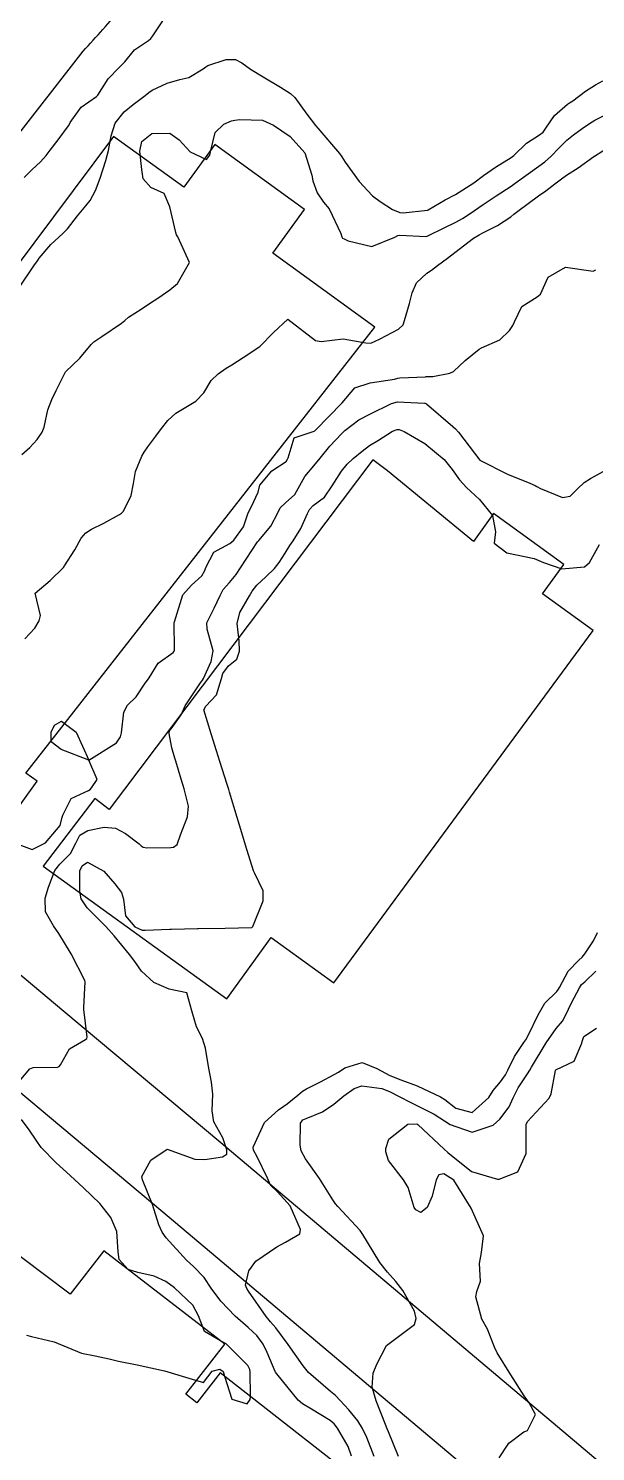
# Model space of a CAD drawing. Header units: metres. Extents: x 298520 to 308411, y 7433745 to 7450750.
# Drawn here: x 300587.3 to 300628.2, y 7446644.5 to 7446747.2 of the extents above; entities that cross this region are included whole.
import ezdxf

# ---------------------------------------------------------------- set-up
doc = ezdxf.new("R2010")
doc.units = ezdxf.units.M
doc.header["$LTSCALE"] = 10
for name, color, linetype in [('Curvas de Nivel 1m', 11, 'Continuous'), ('Curvas de Nivel 5m', 15, 'Continuous'), ('Edificações', 30, 'Continuous'), ('Vias Primárias', 230, 'Continuous')]:
    doc.layers.add(name, color=color, linetype=linetype)

msp = doc.modelspace()

# ---------------------------------------------------------------- linework, layer by layer
at = {"layer": 'Curvas de Nivel 1m', "flags": 128}
for points, elevation in [([(300586.56, 7446728.45), (300587.66, 7446730.06), (300587.92, 7446730.43), (300588.04, 7446730.61), (300588.88, 7446731.6), (300589.75, 7446732.41), (300589.92, 7446732.56), (300590.07, 7446732.73), (300590.8, 7446733.68), (300591.41, 7446734.4), (300591.71, 7446734.78), (300592.1, 7446735.5), (300592.43, 7446736.39), (300592.85, 7446737.66), (300593.04, 7446738.38), (300593.23, 7446739.45), (300593.52, 7446740.37), (300594.17, 7446741.17), (300594.83, 7446741.7), (300595.68, 7446742.35), (300595.95, 7446742.58), (300596.19, 7446742.74), (300597.28, 7446743.24), (300598.2, 7446743.52), (300598.84, 7446743.66), (300599.88, 7446744.29), (300600.07, 7446744.44), (300600.22, 7446744.53), (300601.55, 7446744.95), (300602.22, 7446744.96), (300602.67, 7446744.72), (300603.29, 7446744.25), (300604.2, 7446743.71), (300605.46, 7446742.96), (300606.19, 7446742.5), (300606.49, 7446742.22), (300607.36, 7446741.02), (300608, 7446740.2), (300608.16, 7446740.01), (300609.72, 7446738.18), (300609.89, 7446737.93), (300610.13, 7446737.55), (300611.14, 7446736.16), (300612.1, 7446735.13), (300612.65, 7446734.7), (300613.55, 7446734.13), (300614.09, 7446733.91), (300614.33, 7446733.88), (300616.09, 7446734.08), (300616.12, 7446734.1), (300617.35, 7446734.84), (300618.1, 7446735.22), (300619.43, 7446736.06), (300620.12, 7446736.59), (300620.99, 7446737.18), (300622.13, 7446737.88), (300622.32, 7446738.03), (300623.23, 7446738.93), (300624.16, 7446739.51), (300624.43, 7446739.72), (300624.63, 7446740), (300625.25, 7446740.91), (300626.18, 7446741.73), (300626.34, 7446741.82), (300626.57, 7446741.98), (300627.49, 7446742.67), (300628.2, 7446743.13), (300628.74, 7446743.42)], 676), ([(300586.79, 7446716.45), (300587.36, 7446716.96), (300587.89, 7446717.53), (300588.26, 7446718.06), (300588.39, 7446718.43), (300588.66, 7446719.67), (300588.94, 7446720.42), (300589.27, 7446721.07), (300589.94, 7446722.41), (300590.96, 7446723.4), (300591.79, 7446724.39), (300591.88, 7446724.49), (300591.97, 7446724.57), (300592.57, 7446724.97), (300593.99, 7446725.92), (300594.22, 7446726.13), (300594.49, 7446726.36), (300595.4, 7446726.95), (300596.01, 7446727.34), (300596.61, 7446727.73), (300597.46, 7446728.33), (300598.03, 7446728.8), (300598.9, 7446730.3), (300598.06, 7446732.15), (300597.99, 7446732.24), (300597.95, 7446732.31), (300597.9, 7446732.47), (300597.47, 7446734.32), (300597.06, 7446735.28), (300596.11, 7446735.71), (300595.55, 7446736.35), (300595.44, 7446737.03), (300595.31, 7446738.35), (300595.45, 7446739.05), (300596.16, 7446739.61), (300597.48, 7446739.64), (300598.15, 7446739.16), (300598.93, 7446738.3), (300600.13, 7446737.74), (300600.37, 7446738.06), (300600.4, 7446738.29), (300600.75, 7446739.69), (300601.38, 7446740.28), (300601.92, 7446740.52), (300602.17, 7446740.59), (300602.52, 7446740.62), (300604.17, 7446740.57), (300604.95, 7446740.23), (300606.15, 7446739.39), (300607.22, 7446738.21), (300607.72, 7446736.6), (300607.79, 7446736.2), (300608.1, 7446735.34), (300608.57, 7446734.67), (300608.98, 7446734.19), (300609.83, 7446732.41), (300609.9, 7446732.17), (300609.95, 7446732.06), (300610.06, 7446732.01), (300610.35, 7446731.88), (300612.06, 7446731.47), (300613.71, 7446732.13), (300613.93, 7446732.25), (300614.07, 7446732.27), (300615.98, 7446732.19), (300616.06, 7446732.21), (300617.32, 7446732.84), (300618.08, 7446733.19), (300618.66, 7446733.5), (300619.48, 7446734.06), (300620.1, 7446734.5), (300621.03, 7446735.11), (300622.11, 7446735.81), (300622.41, 7446736.03), (300624.13, 7446737.26), (300624.55, 7446737.57), (300625.02, 7446737.99), (300625.57, 7446738.56), (300626.15, 7446739.13), (300626.62, 7446739.51), (300627.24, 7446739.97), (300627.78, 7446740.35), (300628.17, 7446740.57), (300629.48, 7446741.24)], 677), ([(300587.01, 7446703.15), (300587.73, 7446703.91), (300588.04, 7446704.44), (300588.14, 7446704.83), (300587.75, 7446706.44), (300588.83, 7446707.36), (300589.78, 7446708.3), (300589.84, 7446708.36), (300589.87, 7446708.41), (300590.62, 7446709.58), (300591.07, 7446710.4), (300591.4, 7446710.8), (300591.81, 7446711.06), (300592.7, 7446711.5), (300593.83, 7446712.12), (300593.98, 7446712.21), (300594.13, 7446712.36), (300594.69, 7446713.5), (300594.84, 7446714.35), (300594.98, 7446715.23), (300595.44, 7446716.34), (300595.61, 7446716.61), (300595.88, 7446717), (300596.45, 7446717.78), (300596.86, 7446718.33), (300597.32, 7446718.91), (300597.91, 7446719.43), (300599.36, 7446720.3), (300599.93, 7446720.91), (300600.45, 7446721.78), (300600.95, 7446722.28), (300601.55, 7446722.67), (300601.95, 7446722.93), (300602.76, 7446723.46), (300603.97, 7446724.24), (300604.95, 7446725.26), (300605.99, 7446726.22), (300607.98, 7446724.67), (300608.4, 7446724.61), (300609.98, 7446724.8), (300611.63, 7446724.5), (300611.98, 7446724.49), (300612.61, 7446724.77), (300613.99, 7446725.49), (300614.31, 7446725.8), (300614.43, 7446726.12), (300614.77, 7446727.35), (300614.97, 7446728.11), (300615.28, 7446728.85), (300616.04, 7446729.53), (300616.37, 7446729.76), (300616.8, 7446730.09), (300617.52, 7446730.62), (300618.05, 7446731.03), (300619.41, 7446732.06), (300619.81, 7446732.31), (300620.07, 7446732.44), (300621.14, 7446732.98), (300622.09, 7446733.61), (300622.32, 7446733.79), (300622.6, 7446734.02), (300624.1, 7446735.13), (300624.62, 7446735.48), (300625.27, 7446735.99), (300625.75, 7446736.35), (300626.12, 7446736.6), (300626.96, 7446737.14), (300628.1, 7446737.96), (300628.12, 7446737.98), (300628.13, 7446737.99), (300629.35, 7446738.74)], 678), ([(300586.19, 7446688.45), (300587.54, 7446687.94), (300588.48, 7446688.43), (300589.56, 7446689.68), (300589.7, 7446690.27), (300589.74, 7446690.41), (300590.35, 7446691.63), (300591.59, 7446692.19), (300591.71, 7446692.27), (300591.82, 7446692.39), (300592.22, 7446693), (300591.61, 7446694.39), (300589.62, 7446695.15), (300588.9, 7446695.7), (300588.91, 7446696.42), (300589.13, 7446696.92), (300589.64, 7446697.21), (300590.7, 7446696.4), (300591.61, 7446694.39), (300593.63, 7446695.65), (300593.9, 7446696.08), (300593.98, 7446696.36), (300594.16, 7446697.85), (300594.42, 7446698.35), (300595.04, 7446698.97), (300595.68, 7446699.94), (300595.85, 7446700.17), (300595.99, 7446700.34), (300596.63, 7446701.4), (300597.71, 7446702.16), (300597.78, 7446702.25), (300597.81, 7446702.32), (300597.81, 7446702.41), (300597.79, 7446704.32), (300597.8, 7446704.38), (300598.41, 7446706.31), (300599.04, 7446707.03), (300599.77, 7446707.7), (300600, 7446708.07), (300600.08, 7446708.29), (300600.66, 7446709.41), (300601.8, 7446710.03), (300602.09, 7446710.27), (300602.79, 7446711.23), (300603.12, 7446712.25), (300603.37, 7446712.7), (300603.85, 7446713.72), (300603.94, 7446714.15), (300603.97, 7446714.24), (300604.84, 7446715.26), (300605.87, 7446715.95), (300605.98, 7446716.11), (300606.02, 7446716.22), (300606.45, 7446717.66), (300607.9, 7446718.13), (300607.95, 7446718.16), (300607.98, 7446718.2), (300609.92, 7446720.17), (300610.82, 7446721.27), (300611.94, 7446721.61), (300613.7, 7446721.89), (300613.94, 7446721.96), (300614.08, 7446721.98), (300615.94, 7446722.06), (300615.98, 7446722.07), (300616.46, 7446722.09), (300617.7, 7446722.33), (300617.95, 7446722.45), (300618.79, 7446723.23), (300619.8, 7446724.05), (300619.97, 7446724.14), (300621.3, 7446724.72), (300621.99, 7446725.4), (300622.25, 7446725.77), (300622.37, 7446726.03), (300622.89, 7446727.13), (300624.01, 7446727.82), (300624.24, 7446728.01), (300624.79, 7446729.24), (300626.04, 7446729.98), (300628.04, 7446729.68), (300628.23, 7446729.77)], 679), ([(300610.59, 7446644.16), (300610.35, 7446644.84), (300609.58, 7446646.17), (300609.35, 7446646.48), (300609.05, 7446646.72), (300607.7, 7446647.55), (300607.06, 7446647.94), (300606.75, 7446648.2), (300605.2, 7446650.1), (300605.11, 7446650.22), (300605.08, 7446650.26), (300604.51, 7446651.63), (300604.22, 7446652.23), (300603.75, 7446652.87), (300603.12, 7446653.43), (300602.19, 7446654.26), (300601.15, 7446655.34), (300600.45, 7446656.28), (300599.94, 7446657.06), (300599.18, 7446657.85), (300598.68, 7446658.31), (300597.2, 7446659.91), (300596.91, 7446660.32), (300596.68, 7446660.85), (300596.23, 7446662.33), (300595.5, 7446664.09), (300595.44, 7446664.34), (300596.09, 7446665.51), (300597.28, 7446666.32), (300599.27, 7446665.58), (300600, 7446665.56), (300601.28, 7446665.75), (300601.59, 7446665.95), (300601.58, 7446666.27), (300601.29, 7446667.12), (300600.65, 7446668.28), (300600.52, 7446669.07), (300600.58, 7446670.28), (300600.47, 7446671.14), (300600.26, 7446672.28), (300600.05, 7446673.6), (300599.84, 7446674.29), (300599.39, 7446675.13), (300599.05, 7446676.3), (300598.71, 7446677.6), (300597.42, 7446677.87), (300596.31, 7446678.33), (300595.43, 7446679.17), (300594.94, 7446679.85), (300594.56, 7446680.35), (300593.46, 7446681.71), (300592.86, 7446682.38), (300591.49, 7446683.74), (300591.06, 7446684.39), (300590.97, 7446684.93), (300590.98, 7446686.4), (300591.15, 7446686.77), (300591.53, 7446687.02), (300592.7, 7446686.38), (300593.51, 7446685.47), (300593.98, 7446684.84), (300594.13, 7446684.36), (300594.28, 7446683.15), (300594.95, 7446682.35), (300595.47, 7446682.13), (300595.7, 7446682.11), (300597.47, 7446682.2), (300597.59, 7446682.2), (300599.47, 7446682.23), (300599.53, 7446682.23), (300601.47, 7446682.27), (300603.4, 7446682.32), (300603.47, 7446682.39), (300604.2, 7446684.24), (300604.21, 7446684.95), (300603.58, 7446686.25), (300603.52, 7446686.39), (300602.93, 7446688.26), (300602.66, 7446689.15), (300602.33, 7446690.26), (300601.78, 7446692.08), (300601.72, 7446692.27), (300601.6, 7446692.64), (300601.07, 7446694.28), (300600.83, 7446695.07), (300600.45, 7446696.28), (300599.93, 7446698.02), (300600.08, 7446698.29), (300600.85, 7446699.1), (300601.2, 7446700.27), (300601.31, 7446700.65), (300601.7, 7446701.2), (300602.3, 7446701.67), (300602.51, 7446702.26), (300602.47, 7446703.01), (300602.33, 7446704.26), (300602.53, 7446705.04), (300603.22, 7446706.25), (300603.42, 7446706.58), (300603.76, 7446707.03), (300604.4, 7446707.61), (300605.02, 7446708.23), (300605.36, 7446708.65), (300605.79, 7446709.32), (300606.14, 7446709.88), (300606.37, 7446710.21), (300606.92, 7446711.1), (300607.42, 7446712.2), (300607.56, 7446712.47), (300607.83, 7446712.76), (300608.65, 7446713.38), (300609.2, 7446714.18), (300609.86, 7446715.24), (300610.28, 7446715.75), (300610.71, 7446716.16), (300611.35, 7446716.69), (300611.89, 7446717.1), (300612.54, 7446717.49), (300613.56, 7446718.13), (300613.9, 7446718.26), (300614.03, 7446718.25), (300614.4, 7446718.12), (300615.89, 7446717.24), (300617.28, 7446716.09), (300617.87, 7446715.36), (300618.39, 7446714.61), (300618.9, 7446714.06), (300619.84, 7446713.21), (300620.77, 7446712.04), (300620.98, 7446710.87), (300620.89, 7446710.04), (300621.8, 7446709.36), (300622.63, 7446709.19), (300623.79, 7446708.94), (300624.45, 7446708.66), (300625.79, 7446708.2), (300627.41, 7446708.34), (300627.79, 7446708.65), (300628.49, 7446709.95)], 681), ([(300612.23, 7446644.14), (300611.69, 7446645.49), (300611.38, 7446646.15), (300611.05, 7446646.7), (300610.39, 7446647.5), (300609.78, 7446648.17), (300609.43, 7446648.53), (300609.07, 7446648.82), (300607.49, 7446650.2), (300607.09, 7446650.68), (300606.01, 7446652.21), (300605.12, 7446653.42), (300604.75, 7446653.85), (300604.42, 7446654.23), (300603.16, 7446656.07), (300603.04, 7446656.25), (300602.93, 7446656.49), (300603.18, 7446657.54), (300603.69, 7446658.24), (300605.19, 7446659.26), (300605.83, 7446659.59), (300606.87, 7446660.2), (300606.9, 7446660.51), (300606.17, 7446662.21), (300605.24, 7446663.24), (300604.74, 7446663.72), (300604.52, 7446664.23), (300603.77, 7446665.75), (300603.51, 7446666.25), (300603.49, 7446666.45), (300604.3, 7446668.24), (300605.31, 7446669.16), (300605.95, 7446669.58), (300606.72, 7446670.21), (300607.04, 7446670.49), (300607.33, 7446670.66), (300608.35, 7446671.18), (300609.35, 7446671.7), (300609.65, 7446671.88), (300610.11, 7446672.17), (300611.36, 7446672.56), (300612.43, 7446672.14), (300613.35, 7446671.62), (300614.15, 7446671.31), (300615.33, 7446670.89), (300617.02, 7446670.08), (300617.32, 7446669.89), (300618.12, 7446669.26), (300619.31, 7446668.96), (300620.52, 7446670.04), (300620.83, 7446670.54), (300621.34, 7446671.17), (300621.71, 7446671.67), (300621.88, 7446672.02), (300622.37, 7446673.01), (300623.03, 7446674.01), (300623.17, 7446674.21), (300623.38, 7446674.57), (300624.08, 7446676), (300624.56, 7446676.84), (300625.42, 7446677.68), (300625.55, 7446677.85), (300625.61, 7446677.98), (300626.24, 7446679.17), (300627, 7446679.96), (300627.24, 7446680.16), (300627.45, 7446680.42), (300628.06, 7446681.36), (300628.35, 7446681.95)], 682), ([(300613.99, 7446644.12), (300613.26, 7446645.91), (300613.16, 7446646.13), (300613.05, 7446646.44), (300612.38, 7446648.14), (300612.08, 7446649.13), (300612.16, 7446650.14), (300612.43, 7446650.8), (300613.11, 7446652.13), (300615.13, 7446653.66), (300615.27, 7446654.1), (300615.14, 7446654.62), (300614.3, 7446656.11), (300613.8, 7446656.76), (300613.18, 7446657.43), (300612.64, 7446658.14), (300611.74, 7446659.61), (300611.42, 7446660.15), (300611.21, 7446660.44), (300609.6, 7446662.17), (300609.43, 7446662.37), (300609.24, 7446662.66), (300608.27, 7446664.19), (300607.27, 7446665.61), (300606.95, 7446666.2), (300606.89, 7446666.6), (300606.91, 7446668.2), (300607.08, 7446668.42), (300607.31, 7446668.53), (300608.5, 7446669), (300609.32, 7446669.56), (300610.04, 7446670.17), (300610.79, 7446670.7), (300611.33, 7446670.89), (300612.77, 7446670.69), (300613.33, 7446670.48), (300614.04, 7446670.12), (300614.88, 7446669.67), (300615.32, 7446669.47), (300616.57, 7446668.83), (300617.31, 7446668.36), (300617.72, 7446668.08), (300619.3, 7446667.54), (300620.81, 7446668.04), (300621.31, 7446668.47), (300621.97, 7446669.37), (300622.27, 7446670.02), (300622.62, 7446670.73), (300623.35, 7446671.81), (300623.43, 7446671.93), (300623.48, 7446672.01), (300623.58, 7446672.23), (300624.64, 7446673.99), (300625.38, 7446675.01), (300625.82, 7446675.55), (300626.05, 7446675.97), (300626.49, 7446676.88), (300627.06, 7446677.96), (300627.2, 7446678.19), (300627.43, 7446678.39), (300628.24, 7446679.15)], 683), ([(300621.25, 7446644.03), (300621.96, 7446645.09), (300623.04, 7446645.9), (300623.12, 7446645.93), (300623.3, 7446646.01), (300623.89, 7446647.17), (300623.43, 7446648.01), (300623.07, 7446648.52), (300622.09, 7446650.02), (300621.11, 7446651.62), (300620.92, 7446652.03), (300620.41, 7446653.32), (300620.01, 7446654.05), (300619.56, 7446655.66), (300619.63, 7446656.05), (300619.91, 7446656.78), (300619.83, 7446658.05), (300619.99, 7446658.85), (300620.12, 7446660.05), (300619.23, 7446662.06), (300617.98, 7446664.07), (300617.26, 7446664.52), (300616.89, 7446664.45), (300616.71, 7446664.09), (300616.41, 7446662.92), (300616.06, 7446662.09), (300615.59, 7446661.74), (300615.23, 7446661.94), (300615.12, 7446662.1), (300614.69, 7446663.55), (300614.35, 7446664.11), (300613.27, 7446665.5), (300613.07, 7446666.13), (300613.06, 7446666.35), (300613.29, 7446667.03), (300614.67, 7446668.11), (300615.3, 7446668.13), (300615.38, 7446668.1), (300617.29, 7446666.31), (300617.54, 7446666.08), (300619.26, 7446664.71), (300621.14, 7446664.14), (300621.25, 7446664.15), (300622.61, 7446664.67), (300623.2, 7446666.01), (300623.21, 7446666.09), (300623.2, 7446668.01), (300623.21, 7446668.1), (300623.31, 7446668.31), (300624.86, 7446669.99), (300625.01, 7446670.3), (300625.33, 7446671.98), (300625.35, 7446672.03), (300626.66, 7446672.67), (300627.23, 7446673.96), (300627.26, 7446674.08), (300627.38, 7446674.44), (300628.29, 7446675.04)], 684)]:
    msp.add_lwpolyline(points, dxfattribs=dict(at, elevation=elevation))
at = {"layer": 'Curvas de Nivel 5m', "flags": 128}
for points, elevation in [([(300586.96, 7446736.45), (300587.53, 7446737.03), (300588.13, 7446737.58), (300588.54, 7446738.02), (300588.84, 7446738.42), (300589.4, 7446739.16), (300590.16, 7446740.18), (300590.24, 7446740.33), (300590.28, 7446740.41), (300591.06, 7446741.52), (300592.18, 7446742.29), (300592.28, 7446742.39), (300593.01, 7446743.57), (300593.82, 7446744.37), (300594.22, 7446744.8), (300594.93, 7446745.65), (300595.93, 7446746.34), (300596.1, 7446746.47), (300596.24, 7446746.67), (300597.34, 7446748.32)], 675), ([(300586.59, 7446671.19), (300587.35, 7446672.11), (300587.59, 7446672.2), (300589.35, 7446672.22), (300589.49, 7446672.27), (300589.58, 7446672.41), (300590.22, 7446673.55), (300591.37, 7446674.23), (300591.47, 7446674.29), (300591.5, 7446674.39), (300591.39, 7446675.41), (300591.26, 7446676.39), (300591.26, 7446676.53), (300591.35, 7446678.39), (300591.32, 7446678.49), (300590.35, 7446680.4), (300589.46, 7446681.87), (300589.06, 7446682.42), (300588.49, 7446683.43), (300588.47, 7446684.43), (300588.7, 7446685.22), (300589.17, 7446686.42), (300589.53, 7446686.88), (300590.29, 7446687.65), (300590.69, 7446688.4), (300590.98, 7446688.97), (300591.55, 7446689.31), (300592.74, 7446689.56), (300593.55, 7446689.47), (300594.28, 7446689.09), (300595.26, 7446688.34), (300595.41, 7446688.21), (300595.54, 7446688.11), (300595.82, 7446688.05), (300597.54, 7446688.08), (300597.74, 7446688.12), (300598, 7446688.31), (300598.23, 7446688.99), (300598.75, 7446690.3), (300598.81, 7446691.07), (300598.51, 7446692.31), (300598.3, 7446693.01), (300597.9, 7446694.32), (300597.83, 7446694.53), (300597.62, 7446695.28), (300597.42, 7446696.32), (300597.45, 7446696.51), (300597.64, 7446696.74), (300598.29, 7446697.67), (300598.59, 7446698.31), (300599.68, 7446699.96), (300599.82, 7446700.15), (300599.9, 7446700.29), (300600.46, 7446701.52), (300600.59, 7446702.28), (300600.17, 7446703.84), (300600.15, 7446704.29), (300600.67, 7446705.35), (300601.11, 7446706.28), (300601.33, 7446706.7), (300601.77, 7446707.2), (300602.26, 7446707.78), (300602.58, 7446708.26), (300603.8, 7446710.14), (300603.85, 7446710.2), (300603.89, 7446710.24), (300604.77, 7446711.27), (300605.26, 7446712.23), (300605.45, 7446712.6), (300605.83, 7446712.95), (300606.49, 7446713.57), (300606.86, 7446714.21), (300607.21, 7446714.86), (300607.87, 7446715.64), (300608.33, 7446716.19), (300609.02, 7446717.05), (300609.9, 7446717.97), (300610, 7446718.07), (300610.11, 7446718.17), (300611.12, 7446718.95), (300611.92, 7446719.37), (300613.48, 7446720.13), (300613.92, 7446720.25), (300615.86, 7446720.16), (300615.92, 7446720.15), (300616, 7446720.1), (300617.91, 7446718.46), (300618.11, 7446718.29), (300618.31, 7446718.07), (300619.87, 7446716.05), (300621.86, 7446715.04), (300623.48, 7446714.39), (300623.85, 7446714.21), (300623.98, 7446714.14), (300624.23, 7446714), (300625.84, 7446713.35), (300626.38, 7446713.43), (300626.9, 7446713.97), (300627.39, 7446714.43), (300627.86, 7446714.71), (300629.67, 7446715.73)], 680), ([(300587.12, 7446652.88), (300587.47, 7446652.79), (300589.11, 7446652.41), (300591.1, 7446651.58), (300592.09, 7446651.39), (300593.1, 7446651.19), (300593.76, 7446651.02), (300595.1, 7446650.74), (300597.09, 7446650.32), (300599.08, 7446649.7), (300599.89, 7446649.48), (300600.52, 7446650.28), (300601.09, 7446650.44), (300601.32, 7446650.27), (300601.43, 7446649.93), (300601.95, 7446648.26), (300603.06, 7446647.94), (300603.28, 7446648.25), (300603.29, 7446648.47), (300603.27, 7446650.25), (300603.25, 7446650.4), (300603.1, 7446650.69), (300601.55, 7446652.27), (300601.12, 7446652.49), (300599.97, 7446653.14), (300599.55, 7446654.29), (300599.14, 7446655.05), (300597.8, 7446656.31), (300597.17, 7446656.77), (300596.35, 7446657.15), (300595.17, 7446657.4), (300594.46, 7446657.63), (300593.81, 7446658.36), (300593.73, 7446658.9), (300593.65, 7446660.36), (300593.22, 7446661.39), (300592.41, 7446662.38), (300591.24, 7446663.52), (300590.28, 7446664.4), (300589.27, 7446665.33), (300588.18, 7446666.43), (300587.81, 7446666.95), (300587.3, 7446667.7), (300586.77, 7446668.45)], 680)]:
    msp.add_lwpolyline(points, dxfattribs=dict(at, elevation=elevation))
at = {"layer": 'Edificações'}
for points in [[(300593.4, 7446739.39), (300568.86, 7446706.6), (300573.8, 7446703.05), (300570.17, 7446698.58), (300584.53, 7446688.21), (300587.9, 7446692.87), (300587.08, 7446693.46), (300612.27, 7446725.65), (300604.91, 7446730.99), (300607.19, 7446734.13), (300600.71, 7446738.82), (300598.48, 7446735.74)], [(300612.12, 7446716.06), (300593.1, 7446690.83), (300592.06, 7446691.62), (300588.33, 7446686.74), (300601.58, 7446677.17), (300604.78, 7446681.59), (300609.31, 7446678.32), (300628.05, 7446703.74), (300624.39, 7446706.39), (300625.93, 7446708.5), (300620.85, 7446712.19), (300619.4, 7446710.18), (300613.2, 7446715.27)]]:
    msp.add_lwpolyline(points, close=True, dxfattribs=at)
msp.add_lwpolyline([(300613.17, 7446640.74), (300601.11, 7446650.16), (300599.42, 7446648.01), (300598.63, 7446648.63), (300601.44, 7446652.23), (300592.7, 7446658.98), (300590.28, 7446655.85), (300577.84, 7446665.18), (300569.92, 7446655.5), (300569.34, 7446655.97), (300554.58, 7446637.48)], dxfattribs=at)
at = {"layer": 'Vias Primárias'}
for points in [[(300754.91, 7446671.78), (300720.2, 7446654.72, -0.264041), (300717.48, 7446655.72, -0.02473), (300713.79, 7446660.55), (300675.89, 7446715.56), (300671.1, 7446712.47), (300701.86, 7446667.98), (300711.55, 7446653.66, -0.291827), (300712.24, 7446651.13), (300712.13, 7446650.75), (300671.29, 7446630.68), (300661.63, 7446626.1, -0.088169), (300656.59, 7446624.72, -0.080854), (300652.04, 7446625.04, -0.145327), (300647.77, 7446627.48), (300631.32, 7446641.35), (300601.15, 7446666.76), (300589.81, 7446676.24), (300563.54, 7446698.28, -0.376841), (300562.3, 7446706.4), (300581.06, 7446732.55), (300591.2, 7446745.57, 0.022366), (300594.01, 7446748.76, -0.027938)], [(300490.13, 7446434.5), (300492.35, 7446476.45, -0.035357), (300492.94, 7446481.19, -0.000426), (300493.39, 7446483.48), (300494.75, 7446507.84, -0.078835), (300494.98, 7446512.03), (300496.18, 7446525.51), (300498.79, 7446546.38, -0.047046), (300500.64, 7446554.75, 0.038426), (300502.09, 7446560.79, -0.05556), (300504.78, 7446570.51, 0.018505), (300507.34, 7446577.67), (300512.04, 7446591.78), (300522.1, 7446620.47), (300530.43, 7446644.17), (300542.07, 7446674.22, -0.069875), (300551.19, 7446690.56, -0.116369), (300554.51, 7446693.3, -0.21833), (300558.62, 7446693.42, -0.079432), (300561, 7446691.93), (300585.64, 7446671.26), (300596.97, 7446661.78), (300622.21, 7446640.53)]]:
    msp.add_lwpolyline(points, format="xyb", dxfattribs=at)

doc.saveas('drawing.dxf')
